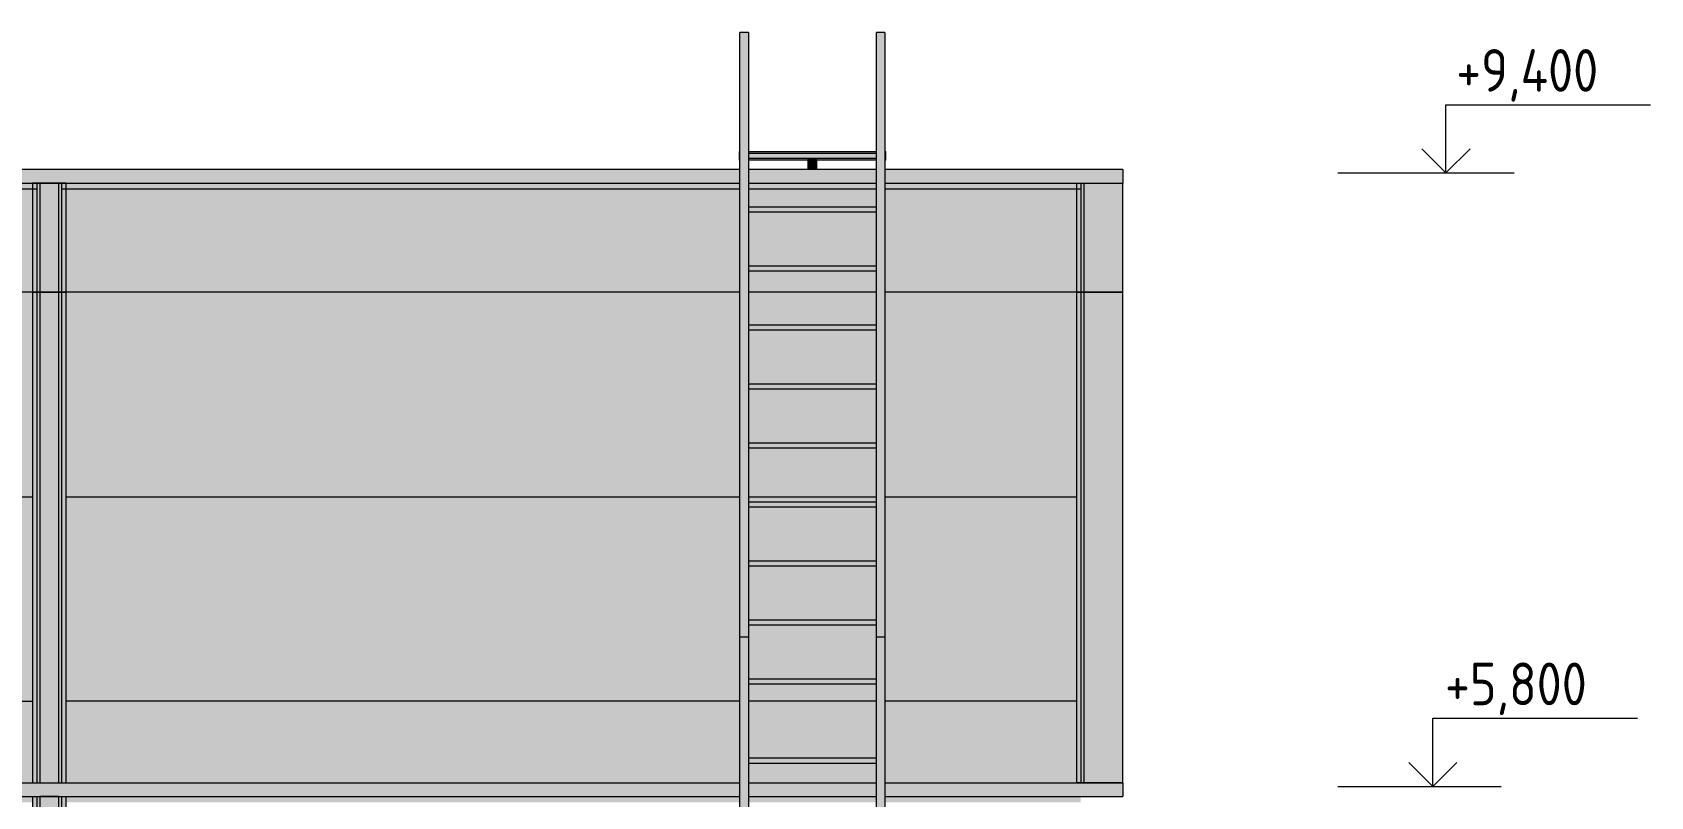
# Model space of a CAD drawing. Header units: millimetres. Extents: x 148937 to 2048786, y 870 to 351006.
# Drawn here: x 583317 to 592804, y 325885 to 330370 of the extents above; entities that cross this region are included whole.
import ezdxf

# ---------------------------------------------------------------- set-up
doc = ezdxf.new("R2010")
doc.units = ezdxf.units.MM
for name, color, linetype, lineweight in [('Высотные отметки', 7, 'Continuous', 9), ('Обобщенные модели', 7, 'Continuous', 18), ('Стены', 7, 'Continuous', 18), ('Типовые аннотации', 7, 'Continuous', 9)]:
    doc.layers.add(name, color=color, linetype=linetype, lineweight=lineweight)
for name, color, linetype, lineweight, true_color in [('Линии', 7, 'Continuous', 9, 0x00a600), ('Несущие колонны', 7, 'Continuous', 18, 0x800040), ('Оборудование', 7, 'Continuous', 18, 0x9f9fd0)]:
    doc.layers.add(name, color=color, linetype=linetype, lineweight=lineweight, true_color=true_color)
doc.styles.add('GOST Common_1', font='GOST Common.ttf', dxfattribs={"width": 0.9, "height": 250})

# ---------------------------------------------------------------- blocks, each defined once
blk = doc.blocks.new('240_КолоннаНесущая_Двутавр_СТО АСЧМ 20-93 - 25К1-1233498-_О__Ф__В-А__Западный')
at = {"layer": 'Несущие колонны', "true_color": 0x7f7f7f}
blk.add_hatch(color=8, dxfattribs=at).paths.add_polyline_path([(123, 5820.1), (123, 5821), (111, 5820.1)], flags=0)
blk = doc.blocks.new('190_ФЭ_Стена_Стык вертикальный - ФЭ-C1_110-1305329-_О__Ф__В-А__Западный')
at = {"layer": 'Обобщенные модели', "true_color": 0xcfd0cf}
for points in [[(-6072, 5100), (-6072, 5707.1), (-6098, 5707.1), (-6097, 5100), (-6088, 5100)], [(-6072, 5100), (-6055, 5100), (-6055, 5740.1), (-6072, 5740.1), (-6072, 5528.4)], [(-6010, 5100), (-5945, 5100), (-5945, 5740.1), (-6055, 5740.1), (-6055, 5100)], [(-5928, 5100), (-5928, 5740.1), (-5945, 5740.1), (-5945, 5100)], [(-5903, 5100), (-5902, 5100), (-5903, 5707.1), (-5928, 5707.1), (-5928, 5100), (-5912, 5100)]]:
    blk.add_hatch(color=254, dxfattribs=at).paths.add_polyline_path(points, flags=0)
at = {"layer": 'Линии', "color": 7, "lineweight": 18}
for p, q in [((-6098, 5740.1), (-6098, 5100)), ((-5945, 5740.1), (-6055, 5740.1)), ((-5902, 5740.1), (-5902, 5100)), ((-6098, 5100), (-6072, 5100)), ((-6072, 5100), (-6055, 5100)), ((-6055, 5100), (-5945, 5100)), ((-5945, 5100), (-5928, 5100)), ((-5928, 5100), (-5902, 5100))]:
    blk.add_line(p, q, dxfattribs=at)
at = {"layer": 'Обобщенные модели'}
for p, q in [((-6072, 5740.1), (-6072, 5100)), ((-6055, 5740.1), (-6055, 5100)), ((-5945, 5740.1), (-5945, 5100)), ((-5928, 5740.1), (-5928, 5100))]:
    blk.add_line(p, q, dxfattribs=at)
blk = doc.blocks.new('190_ФЭ_Стена_Стык вертикальный - ФЭ-C1_110-1306445-_О__Ф__В-А__Западный')
at = {"layer": 'Обобщенные модели', "true_color": 0xcfd0cf}
for points in [[(-6088, 8700), (-6072, 8700), (-6072, 9307.1), (-6098, 9307.1), (-6097, 8700)], [(-6055, 8700), (-6055, 9340), (-6072, 9340), (-6072, 8700)], [(-5990, 8700), (-5945, 8700), (-5945, 9340), (-6055, 9340), (-6055, 8700), (-6010, 8700)], [(-5945, 8700), (-5928, 8700), (-5928, 9340), (-5945, 9340), (-5945, 9307.1)], [(-5903, 8700), (-5902, 8700), (-5903, 9307.1), (-5928, 9307.1), (-5928, 8700), (-5912, 8700)]]:
    blk.add_hatch(color=254, dxfattribs=at).paths.add_polyline_path(points, flags=0)
at = {"layer": 'Линии', "color": 7, "lineweight": 18}
for p, q in [((-6072, 9340), (-6098, 9340)), ((-6098, 9340), (-6098, 8700)), ((-6055, 9340), (-6072, 9340)), ((-5945, 9340), (-6055, 9340)), ((-5928, 9340), (-5945, 9340)), ((-5902, 9340), (-5928, 9340)), ((-5902, 9340), (-5902, 8700)), ((-6098, 8700), (-6072, 8700)), ((-6072, 8700), (-6055, 8700)), ((-6055, 8700), (-5945, 8700)), ((-5945, 8700), (-5928, 8700)), ((-5928, 8700), (-5902, 8700))]:
    blk.add_line(p, q, dxfattribs=at)
at = {"layer": 'Обобщенные модели'}
for p, q in [((-6072, 9340), (-6072, 8700)), ((-6055, 9340), (-6055, 8700)), ((-5945, 9340), (-5945, 8700)), ((-5928, 9340), (-5928, 8700))]:
    blk.add_line(p, q, dxfattribs=at)
blk = doc.blocks.new('190_ФЭ_Стена_Стык вертикальный - ФЭ-C1_110-1317728-_О__Ф__В-А__Западный')
at = {"layer": 'Обобщенные модели', "true_color": 0xcfd0cf}
for points in [[(-6072, 5820.1), (-6072, 8700), (-6098, 8700), (-6098, 5820.1), (-6095, 5820.1)], [(-6072, 5820.1), (-6055, 5820.1), (-6055, 8700), (-6072, 8700), (-6072, 6300)], [(-6010, 5820.1), (-5945, 5820.1), (-5945, 8700), (-6055, 8700), (-6055, 5820.1)], [(-5928, 5820.1), (-5928, 8700), (-5945, 8700), (-5945, 5820.1)], [(-5902, 5820.1), (-5902, 8700), (-5928, 8700), (-5928, 5820.1)]]:
    blk.add_hatch(color=254, dxfattribs=at).paths.add_polyline_path(points, flags=0)
at = {"layer": 'Линии', "color": 7, "lineweight": 18}
for p, q in [((-6072, 8700), (-6098, 8700)), ((-6098, 8700), (-6098, 5820.1)), ((-6055, 8700), (-6072, 8700)), ((-5945, 8700), (-6055, 8700)), ((-5928, 8700), (-5945, 8700)), ((-5902, 8700), (-5928, 8700)), ((-5902, 8700), (-5902, 5820.1))]:
    blk.add_line(p, q, dxfattribs=at)
at = {"layer": 'Обобщенные модели'}
for p, q in [((-6072, 8700), (-6072, 5820.1)), ((-6055, 8700), (-6055, 5820.1)), ((-5945, 8700), (-5945, 5820.1)), ((-5928, 8700), (-5928, 5820.1))]:
    blk.add_line(p, q, dxfattribs=at)
blk = doc.blocks.new('190_ФЭ_Парапет_Сэндвич - ФЭ-К1_150-1300769-_О__Ф__В-А__Западный')
at = {"layer": 'Обобщенные модели', "true_color": 0xcfd0cf}
h = blk.add_hatch(color=254, dxfattribs=at)
h.paths.add_polyline_path([(167.7, 5740.1), (295, 5740.1), (295, 5820.1), (-1100, 5820.1), (-1100, 5740.1), (105, 5740.1)], flags=0)
h.paths.add_polyline_path([(-12295, 5740.1), (-1950, 5740.1), (-1950, 5820.1), (-12295, 5820.1), (-12295, 5800)], flags=0)
h.paths.add_polyline_path([(-1150, 5740.1), (-1150, 5820.1), (-1900, 5820.1), (-1900, 5740.1), (-1296.6, 5740.1)], flags=0)
h = blk.add_hatch(color=254, dxfattribs=at)
h.paths.add_polyline_path([(-7739.6, 5707.1), (-6072, 5707.1), (-6072, 5740.1), (-12048.1, 5740), (-12048.1, 5707.1), (-8325.3, 5707.1)], flags=0)
h.paths.add_polyline_path([(-3639.5, 5707.1), (-1950, 5707.1), (-1950, 5740.1), (-5928, 5740.1), (-5928, 5707.1)], flags=0)
h.paths.add_polyline_path([(-1900, 5707.1), (-1150, 5707.1), (-1150, 5740.1), (-1900, 5740.1)], flags=0)
h.paths.add_polyline_path([(48, 5707.1), (48, 5740), (-1100, 5740.1), (-1100, 5707.1), (-125.1, 5707.1)], flags=0)
at = {"layer": 'Линии', "color": 7, "lineweight": 18}
for p, q in [((-1950, 5820.1), (-12295, 5820.1)), ((-1150, 5820.1), (-1900, 5820.1)), ((295, 5820.1), (-1100, 5820.1)), ((295, 5820.1), (295, 5740.1)), ((-12295, 5740.1), (-1950, 5740.1)), ((-1900, 5740.1), (-1150, 5740.1)), ((-1100, 5740.1), (295, 5740.1))]:
    blk.add_line(p, q, dxfattribs=at)
blk = doc.blocks.new('190_ФЭ_Парапет_Сэндвич - ФЭ-К1_150-V37-_О__Ф__В-А__Западный')
at = {"layer": 'Обобщенные модели', "true_color": 0xcfd0cf}
h = blk.add_hatch(color=254, dxfattribs=at)
h.paths.add_polyline_path([(-125.1, 9340.1), (295, 9340.1), (295, 9420.1), (-1100, 9420.1), (-1100, 9340.1)], flags=0)
h.paths.add_polyline_path([(-5982.4, 9340.1), (-1950, 9340.1), (-1950, 9420.1), (-12295, 9420.1), (-12295, 9340.1), (-5990, 9340.1)], flags=0)
h.paths.add_polyline_path([(-1150, 9340.1), (-1150, 9420.1), (-1900, 9420.1), (-1900, 9340.1), (-1296.6, 9340.1)], flags=0)
h = blk.add_hatch(color=254, dxfattribs=at)
h.paths.add_polyline_path([(-1100, 9307.1), (48, 9307.1), (48, 9340), (-1100, 9340.1)], flags=0)
h.paths.add_polyline_path([(-2468, 9307.1), (-1950, 9307.1), (-1950, 9340.1), (-12048, 9340), (-12048, 9307.1), (-6072, 9307.1), (-6072, 9340), (-5928, 9340), (-5928, 9307.1), (-3639.5, 9307.1)], flags=0)
h.paths.add_polyline_path([(-1900, 9307.1), (-1150, 9307.1), (-1150, 9340.1), (-1900, 9340.1)], flags=0)
at = {"layer": 'Линии', "color": 7, "lineweight": 18}
for p, q in [((-1950, 9420.1), (-12295, 9420.1)), ((-1150, 9420.1), (-1900, 9420.1)), ((295, 9420.1), (-1100, 9420.1)), ((295, 9420.1), (295, 9340.1)), ((-12295, 9340.1), (-1950, 9340.1)), ((-12048, 9307.1), (-6072, 9307.1)), ((-5928, 9307.1), (-1950, 9307.1)), ((-1900, 9340.1), (-1150, 9340.1)), ((-1900, 9307.1), (-1150, 9307.1)), ((-1100, 9340.1), (295, 9340.1)), ((-1100, 9307.1), (48, 9307.1))]:
    blk.add_line(p, q, dxfattribs=at)
blk = doc.blocks.new('190_ФЭ_Стена_Стык угловой внешний фигурный - ФЭ-У1_350х230-1313209-_О__Ф__В-А__Западный')
at = {"layer": 'Обобщенные модели', "true_color": 0xcfd0cf}
for points in [[(48, 5821), (48, 8700), (22, 8700), (22, 5821)], [(65, 5821), (65, 8700), (48, 8700), (48, 5821)], [(105, 5821), (295, 5821), (295, 8700), (65, 8700), (65, 5821)]]:
    blk.add_hatch(color=254, dxfattribs=at).paths.add_polyline_path(points, flags=0)
at = {"layer": 'Линии', "color": 7, "lineweight": 18}
for p, q in [((22, 8700), (48, 8700)), ((22, 8700), (22, 5821)), ((48, 8700), (65, 8700)), ((65, 8700), (295, 8700)), ((295, 5821), (295, 8700)), ((48, 5821), (22, 5821)), ((65, 5821), (48, 5821)), ((295, 5821), (65, 5821))]:
    blk.add_line(p, q, dxfattribs=at)
at = {"layer": 'Обобщенные модели'}
for p, q in [((48, 8700), (48, 5821)), ((65, 8700), (65, 5821))]:
    blk.add_line(p, q, dxfattribs=at)
blk = doc.blocks.new('190_ФЭ_Стена_Стык угловой внешний фигурный - ФЭ-У1_350х230-1312920-_О__Ф__В-А__Западный')
at = {"layer": 'Обобщенные модели', "true_color": 0xcfd0cf}
for points in [[(48, 8700), (48, 9307.1), (22, 9307.1), (23, 8700), (32, 8700)], [(48, 8700), (65, 8700), (65, 9340), (48, 9340), (48, 9307.1)], [(65, 8700), (295, 8700), (295, 9340), (65, 9340), (65, 9307.1)]]:
    blk.add_hatch(color=254, dxfattribs=at).paths.add_polyline_path(points, flags=0)
at = {"layer": 'Линии', "color": 7, "lineweight": 18}
for p, q in [((22, 9340), (48, 9340)), ((22, 9340), (22, 8700)), ((48, 9340), (65, 9340)), ((65, 9340), (295, 9340)), ((295, 8700), (295, 9340)), ((48, 8700), (22, 8700)), ((65, 8700), (48, 8700)), ((295, 8700), (65, 8700))]:
    blk.add_line(p, q, dxfattribs=at)
at = {"layer": 'Обобщенные модели'}
for p, q in [((48, 9340), (48, 8700)), ((65, 9340), (65, 8700))]:
    blk.add_line(p, q, dxfattribs=at)
blk = doc.blocks.new('Ограждение хомут - Ограждение хомут-1331109-_О__Ф__В-А__Западный')
at = {"layer": 'Оборудование', "true_color": 0xeec900}
for points in [[(-1950, 9475), (-1950, 9525), (-1955, 9525), (-1955, 9475)], [(-1095, 9475), (-1095, 9525), (-1100, 9525), (-1100, 9475)]]:
    blk.add_hatch(color=40, dxfattribs=at).paths.add_polyline_path(points, flags=0)
h = blk.add_hatch(color=40, dxfattribs=at)
h.paths.add_polyline_path([(-1292.5, 9475), (-1150, 9475), (-1150, 9485), (-1500, 9485), (-1500, 9475), (-1296.6, 9475)], flags=0)
h.paths.add_polyline_path([(-1695.7, 9475), (-1550, 9475), (-1550, 9485), (-1900, 9485), (-1900, 9475), (-1757.5, 9475)], flags=0)
h.paths.add_polyline_path([(-1560.1, 9515), (-1150, 9515), (-1150, 9525), (-1900, 9525), (-1900, 9515), (-1615.5, 9515)], flags=0)
at = {"layer": 'Оборудование', "color": 7}
for p, q in [((-1955, 9525), (-1955, 9475)), ((-1950, 9525), (-1955, 9525)), ((-1900.2, 9525), (-1149.8, 9525)), ((-1100, 9525), (-1095, 9525)), ((-1095, 9475), (-1095, 9525)), ((-1955, 9475), (-1950, 9475)), ((-1550, 9475), (-1900.2, 9475)), ((-1149.8, 9475), (-1500, 9475)), ((-1095, 9475), (-1100, 9475))]:
    blk.add_line(p, q, dxfattribs=at)
blk = doc.blocks.new('Ограждение связь - Ограждение связь-1336301-_О__Ф__В-А__Западный')
at = {"layer": 'Оборудование', "true_color": 0xeec900}
blk.add_hatch(color=40, dxfattribs=at).paths.add_polyline_path([(-1550, 9420.1), (-1500, 9420.1), (-1500, 9485), (-1550, 9485), (-1550, 9443.1)], flags=0)
at = {"layer": 'Оборудование', "color": 7}
for p, q in [((-1550, 9420.1), (-1550, 9485)), ((-1500, 9420.1), (-1500, 9485))]:
    blk.add_line(p, q, dxfattribs=at)
blk = doc.blocks.new('Поручень - Поручень-1334536-_О__Ф__В-А__Западный')
at = {"layer": 'Оборудование', "true_color": 0xeec900}
for points in [[(-1150, 6550), (-1100, 6550), (-1100, 6675), (-1150, 6675), (-1150, 6588.6)], [(-1150, 1350), (-1100, 1350), (-1100, 6550), (-1150, 6550), (-1150, 1500)]]:
    blk.add_hatch(color=40, dxfattribs=at).paths.add_polyline_path(points, flags=0)
at = {"layer": 'Оборудование', "color": 7}
for p, q in [((-1100, 6675), (-1150, 6675)), ((-1150, 6550), (-1150, 6675)), ((-1100, 6675), (-1100, 6550)), ((-1150, 1350), (-1150, 6550)), ((-1100, 6550), (-1100, 1350)), ((-1100, 1350), (-1150, 1350))]:
    blk.add_line(p, q, dxfattribs=at)
blk = doc.blocks.new('Высотные отметки - Стрелка вверх-5091-_О__Ф__В-А__Западный')
at = {"layer": 'Типовые аннотации'}
for p, q in [((-14153.3, 6700), (-15353.3, 6700)), ((-14153.3, 6300), (-14153.3, 6700)), ((-13753.3, 6300), (-14553.3, 6300))]:
    blk.add_line(p, q, dxfattribs=at)
at = {"layer": 'Типовые аннотации', "lineweight": 20}
for q in [(-14294.8, 6441.4), (-14011.9, 6441.4)]:
    blk.add_line((-14153.3, 6300), q, dxfattribs=at)

msp = doc.modelspace()

# ---------------------------------------------------------------- hatches: boundary and pattern name
at = {"layer": 'Оборудование', "true_color": 0x9ea0a1}
for points in [[(587515.04028, 330244.86656), (587515.04028, 330369.86656), (587465.04028, 330369.86656), (587465.04028, 330244.86656)], [(588315.04028, 330244.86656), (588315.04028, 330369.86656), (588265.04028, 330369.86656), (588265.04028, 330244.86656)], [(587465.04028, 326819.86656), (587515.04028, 326819.86656), (587515.04028, 330244.86656), (587465.04028, 330244.86656), (587465.04028, 327239.16387)], [(588265.04028, 326819.86656), (588315.04028, 326819.86656), (588315.04028, 330244.86656), (588265.04028, 330244.86656), (588265.04028, 327239.16387)], [(587515.04028, 329629.86656), (588265.04028, 329629.86656), (588265.04028, 329659.86656), (587515.04028, 329659.86656)], [(587515.04028, 329314.86656), (588265.04028, 329314.86656), (588265.04028, 329344.86656), (587515.04028, 329344.86656)], [(587515.04028, 328968.61656), (588265.04028, 328968.61656), (588265.04028, 328998.61656), (587515.04028, 328998.61656)], [(587515.04028, 328622.36656), (588265.04028, 328622.36656), (588265.04028, 328652.36656), (587515.04028, 328652.36656)], [(587515.04028, 328276.11656), (588265.04028, 328276.11656), (588265.04028, 328306.11656), (587515.04028, 328306.11656)], [(587515.04028, 327929.86656), (588265.04028, 327929.86656), (588265.04028, 327959.86656), (587515.04028, 327959.86656)], [(587515.04028, 327583.61656), (588265.04028, 327583.61656), (588265.04028, 327613.61656), (587515.04028, 327613.61656)], [(587515.04028, 327237.36656), (588265.04028, 327237.36656), (588265.04028, 327267.36656), (587515.04028, 327267.36656)], [(587515.04028, 326891.11656), (588265.04028, 326891.11656), (588265.04028, 326921.11656), (587515.04028, 326921.11656)], [(587515.04028, 326544.86656), (588265.04028, 326544.86656), (588265.04028, 326574.86656), (587515.04028, 326574.86656)], [(587515.04028, 326079.86656), (588265.04028, 326079.86656), (588265.04028, 326109.86656), (587515.04028, 326109.86656)]]:
    msp.add_hatch(color=253, dxfattribs=at).paths.add_polyline_path(points, flags=0)
at = {"layer": 'Стены', "lineweight": 9, "true_color": 0xcfd0cf}
for points in [[(578746.82442, 328844.86656), (583317.04028, 328844.86656), (583317.04028, 329452.0021), (577393.04028, 329452.0021), (577393.04028, 328844.86656)], [(578746.82442, 327644.86656), (583317.04028, 327644.86656), (583317.04028, 328844.86656), (577393.04028, 328844.86656), (577393.04028, 327644.86656)], [(582261.18331, 326444.86656), (583317.04028, 326444.86656), (583317.04028, 327644.86656), (577393.04028, 327644.86656), (577393.04028, 326444.86656), (581675.45683, 326444.86656)]]:
    msp.add_hatch(color=254, dxfattribs=at).paths.add_polyline_path(points, flags=0)
h = msp.add_hatch(color=254, dxfattribs=at)
h.paths.add_polyline_path([(589437.04028, 328844.86656), (589437.04028, 329452.0021), (588315.04028, 329452.0021), (588315.04028, 328844.86656), (589289.90109, 328844.86656)], flags=0)
h.paths.add_polyline_path([(585775.5422, 328844.86656), (587465.04028, 328844.86656), (587465.04028, 329452.0021), (583513.04028, 329452.0021), (583513.04028, 328844.86656)], flags=0)
h.paths.add_polyline_path([(587515.04028, 328844.86656), (588265.04028, 328844.86656), (588265.04028, 328968.61656), (587515.04028, 328968.61656)], flags=0)
h.paths.add_polyline_path([(587515.04028, 328998.61656), (588265.04028, 328998.61656), (588265.04028, 329314.86656), (587515.04028, 329314.86656)], flags=0)
h.paths.add_polyline_path([(587515.04028, 329344.86656), (588265.04028, 329344.86656), (588265.04028, 329452.0021), (587515.04028, 329452.0021)], flags=0)
h = msp.add_hatch(color=254, dxfattribs=at)
h.paths.add_polyline_path([(588118.44813, 327644.86656), (588265.04028, 327644.86656), (588265.04028, 327929.86656), (587515.04028, 327929.86656), (587515.04028, 327644.86656)], flags=0)
h.paths.add_polyline_path([(585775.5422, 327644.86656), (587465.04028, 327644.86656), (587465.04028, 328844.86656), (583513.04028, 328844.86656), (583513.04028, 327644.86656)], flags=0)
h.paths.add_polyline_path([(588315.04028, 327644.86656), (589437.04028, 327644.86656), (589437.04028, 328844.86656), (588315.04028, 328844.86656), (588315.04028, 328805.03074)], flags=0)
h.paths.add_polyline_path([(588118.44813, 327959.86656), (588265.04028, 327959.86656), (588265.04028, 328276.11656), (587515.04028, 328276.11656), (587515.04028, 327959.86656)], flags=0)
h.paths.add_polyline_path([(588118.44813, 328306.11656), (588265.04028, 328306.11656), (588265.04028, 328622.36656), (587515.04028, 328622.36656), (587515.04028, 328306.11656)], flags=0)
h.paths.add_polyline_path([(588118.44813, 328652.36656), (588265.04028, 328652.36656), (588265.04028, 328844.86656), (587515.04028, 328844.86656), (587515.04028, 328652.36656)], flags=0)
h = msp.add_hatch(color=254, dxfattribs=at)
h.paths.add_polyline_path([(583513.04028, 326444.86656), (587465.04028, 326444.86656), (587465.04028, 327644.86656), (583513.04028, 327644.86656), (583513.04028, 327239.16387)], flags=0)
h.paths.add_polyline_path([(588315.04028, 326444.86656), (589437.04028, 326444.86656), (589437.04028, 327644.86656), (588315.04028, 327644.86656), (588315.04028, 326544.86656)], flags=0)
h.paths.add_polyline_path([(588265.04028, 326444.86656), (588265.04028, 326544.86656), (587515.04028, 326544.86656), (587515.04028, 326444.86656), (588118.44813, 326444.86656)], flags=0)
h.paths.add_polyline_path([(588118.44813, 326574.86656), (588265.04028, 326574.86656), (588265.04028, 326891.11656), (587515.04028, 326891.11656), (587515.04028, 326574.86656)], flags=0)
h.paths.add_polyline_path([(587515.04028, 326921.11656), (588265.04028, 326921.11656), (588265.04028, 327237.36656), (587515.04028, 327237.36656)], flags=0)
h.paths.add_polyline_path([(588118.44813, 327267.36656), (588265.04028, 327267.36656), (588265.04028, 327583.61656), (587515.04028, 327583.61656), (587515.04028, 327267.36656)], flags=0)
h.paths.add_polyline_path([(587515.04028, 327613.61656), (588265.04028, 327613.61656), (588265.04028, 327644.86656), (587515.04028, 327644.86656)], flags=0)
h = msp.add_hatch(color=254, dxfattribs=at)
h.paths.add_polyline_path([(578746.82442, 325965.0021), (581620.04028, 325965.0021), (581620.04028, 326444.86656), (577393.04028, 326444.86656), (577392.04028, 325965.86656), (577393.04028, 325965.0021)], flags=0)
h.paths.add_polyline_path([(583317.04028, 325965.0021), (583317.04028, 326444.86656), (582820.04028, 326444.86656), (582820.04028, 325965.0021), (583053.97421, 325965.0021)], flags=0)
h = msp.add_hatch(color=254, dxfattribs=at)
h.paths.add_polyline_path([(583513.04028, 325965.0021), (587465.04028, 325965.0021), (587465.04028, 326444.86656), (583513.04028, 326444.86656)], flags=0)
h.paths.add_polyline_path([(588118.44813, 325965.0021), (588265.04028, 325965.0021), (588265.04028, 326079.86656), (587515.04028, 326079.86656), (587515.04028, 325965.0021)], flags=0)
h.paths.add_polyline_path([(589520.04028, 325965.0021), (589520.04028, 325965.86656), (589437.04028, 325965.86656), (589437.04028, 326444.86656), (588315.04028, 326444.86656), (588315.04028, 325965.0021), (589480.04028, 325965.0021)], flags=0)
h.paths.add_polyline_path([(588265.04028, 326109.86656), (588265.04028, 326444.86656), (587515.04028, 326444.86656), (587515.04028, 326109.86656), (588118.44813, 326109.86656)], flags=0)

# ---------------------------------------------------------------- linework, layer by layer
at = {"layer": 'Высотные отметки'}
for p, q in [((591470.04028, 329544.86656), (591555.43276, 329544.86656)), ((591555.43276, 329544.86656), (591603.53267, 329544.86656)), ((591470.04028, 325944.86656), (591526.64507, 325944.86656))]:
    msp.add_line(p, q, dxfattribs=at)
at = {"layer": 'Линии', "color": 7, "true_color": 0xffffff}
for p, q in [((590970.04028, 329544.86656), (591470.04028, 329544.86656)), ((590970.04028, 325944.86656), (591470.04028, 325944.86656))]:
    msp.add_line(p, q, dxfattribs=at)
at = {"layer": 'Линии', "color": 7, "lineweight": 18}
for p, q in [((583317.04028, 328844.86656), (577393.04028, 328844.86656)), ((587465.04028, 328844.86656), (583513.04028, 328844.86656)), ((588265.04028, 328844.86656), (587515.04028, 328844.86656)), ((589437.04028, 328844.86656), (588315.04028, 328844.86656)), ((577393.04028, 327644.86656), (583317.04028, 327644.86656)), ((583513.04028, 327644.86656), (587465.04028, 327644.86656)), ((587515.04028, 327644.86656), (588265.04028, 327644.86656)), ((588315.04028, 327644.86656), (589437.04028, 327644.86656)), ((577393.04028, 326444.86656), (583317.04028, 326444.86656)), ((587465.04028, 326444.86656), (583513.04028, 326444.86656)), ((588265.04028, 326444.86656), (587515.04028, 326444.86656)), ((589437.04028, 326444.86656), (588315.04028, 326444.86656))]:
    msp.add_line(p, q, dxfattribs=at)
at = {"layer": 'Оборудование', "color": 7}
for p, q in [((587515.04028, 330369.86656), (587465.04028, 330369.86656)), ((587465.04028, 330244.86656), (587465.04028, 330369.86656)), ((587515.04028, 330369.86656), (587515.04028, 330244.86656)), ((588315.04028, 330369.86656), (588265.04028, 330369.86656)), ((588265.04028, 330244.86656), (588265.04028, 330369.86656)), ((588315.04028, 330369.86656), (588315.04028, 330244.86656)), ((587465.04028, 326819.86656), (587465.04028, 330244.86656)), ((587515.04028, 330244.86656), (587515.04028, 326819.86656)), ((588265.04028, 326819.86656), (588265.04028, 330244.86656)), ((588315.04028, 330244.86656), (588315.04028, 326819.86656)), ((588265.04028, 329659.86656), (587515.04028, 329659.86656)), ((588265.04028, 329629.86656), (587515.04028, 329629.86656)), ((588265.04028, 329344.86656), (587515.04028, 329344.86656)), ((588265.04028, 329314.86656), (587515.04028, 329314.86656)), ((588265.04028, 328998.61656), (587515.04028, 328998.61656)), ((588265.04028, 328968.61656), (587515.04028, 328968.61656)), ((588265.04028, 328652.36656), (587515.04028, 328652.36656)), ((588265.04028, 328622.36656), (587515.04028, 328622.36656)), ((588265.04028, 328306.11656), (587515.04028, 328306.11656)), ((588265.04028, 328276.11656), (587515.04028, 328276.11656)), ((588265.04028, 327959.86656), (587515.04028, 327959.86656)), ((588265.04028, 327929.86656), (587515.04028, 327929.86656)), ((588265.04028, 327613.61656), (587515.04028, 327613.61656)), ((588265.04028, 327583.61656), (587515.04028, 327583.61656)), ((588265.04028, 327267.36656), (587515.04028, 327267.36656)), ((588265.04028, 327237.36656), (587515.04028, 327237.36656)), ((588265.04028, 326921.11656), (587515.04028, 326921.11656)), ((588265.04028, 326891.11656), (587515.04028, 326891.11656)), ((588265.04028, 326574.86656), (587515.04028, 326574.86656)), ((588265.04028, 326544.86656), (587515.04028, 326544.86656)), ((588265.04028, 326109.86656), (587515.04028, 326109.86656)), ((588265.04028, 326079.86656), (587515.04028, 326079.86656))]:
    msp.add_line(p, q, dxfattribs=at)

# ---------------------------------------------------------------- block references
at = {"layer": 'Высотные отметки', "lineweight": 20, "extrusion": (0, 0, -1)}
for p in [(-577450.19837, 323244.86656), (-577373.31077, 319644.86656)]:
    msp.add_blockref('Высотные отметки - Стрелка вверх-5091-_О__Ф__В-А__Западный', p, dxfattribs=at)
at = {"layer": 'Несущие колонны', "color": 7}
msp.add_blockref('240_КолоннаНесущая_Двутавр_СТО АСЧМ 20-93 - 25К1-1233498-_О__Ф__В-А__Западный', (589415.04028, 320144.86656), dxfattribs=at)
at = {"layer": 'Обобщенные модели'}
for name in ['190_ФЭ_Парапет_Сэндвич - ФЭ-К1_150-V37-_О__Ф__В-А__Западный', '190_ФЭ_Стена_Стык вертикальный - ФЭ-C1_110-1306445-_О__Ф__В-А__Западный', '190_ФЭ_Стена_Стык угловой внешний фигурный - ФЭ-У1_350х230-1312920-_О__Ф__В-А__Западный', '190_ФЭ_Стена_Стык вертикальный - ФЭ-C1_110-1317728-_О__Ф__В-А__Западный', '190_ФЭ_Стена_Стык угловой внешний фигурный - ФЭ-У1_350х230-1313209-_О__Ф__В-А__Западный', '190_ФЭ_Парапет_Сэндвич - ФЭ-К1_150-1300769-_О__Ф__В-А__Западный', '190_ФЭ_Стена_Стык вертикальный - ФЭ-C1_110-1305329-_О__Ф__В-А__Западный']:
    msp.add_blockref(name, (589415.04028, 320144.86656), dxfattribs=at)
at = {"layer": 'Оборудование', "color": 7}
for name, p in [('Ограждение хомут - Ограждение хомут-1331109-_О__Ф__В-А__Западный', (589415.04028, 320144.86656)), ('Ограждение связь - Ограждение связь-1336301-_О__Ф__В-А__Западный', (589415.04028, 320144.86656)), ('Поручень - Поручень-1334536-_О__Ф__В-А__Западный', (588615.04028, 320144.86656)), ('Поручень - Поручень-1334536-_О__Ф__В-А__Западный', (589415.04028, 320144.86656))]:
    msp.add_blockref(name, p, dxfattribs=at)

# ---------------------------------------------------------------- texts
at = {"layer": 'Высотные отметки', "char_height": 250, "attachment_point": 1, "line_spacing_factor": 1.022761, "style": 'GOST Common_1'}
for s, insert, width in [('+9,400', (591663.54257, 330271.57364), 1055.9762435), ('+5,800', (591597.969, 326671.57364), 1028.8225687)]:
    msp.add_mtext(s, dxfattribs=dict(at, insert=insert, width=width))

doc.saveas('drawing.dxf')
